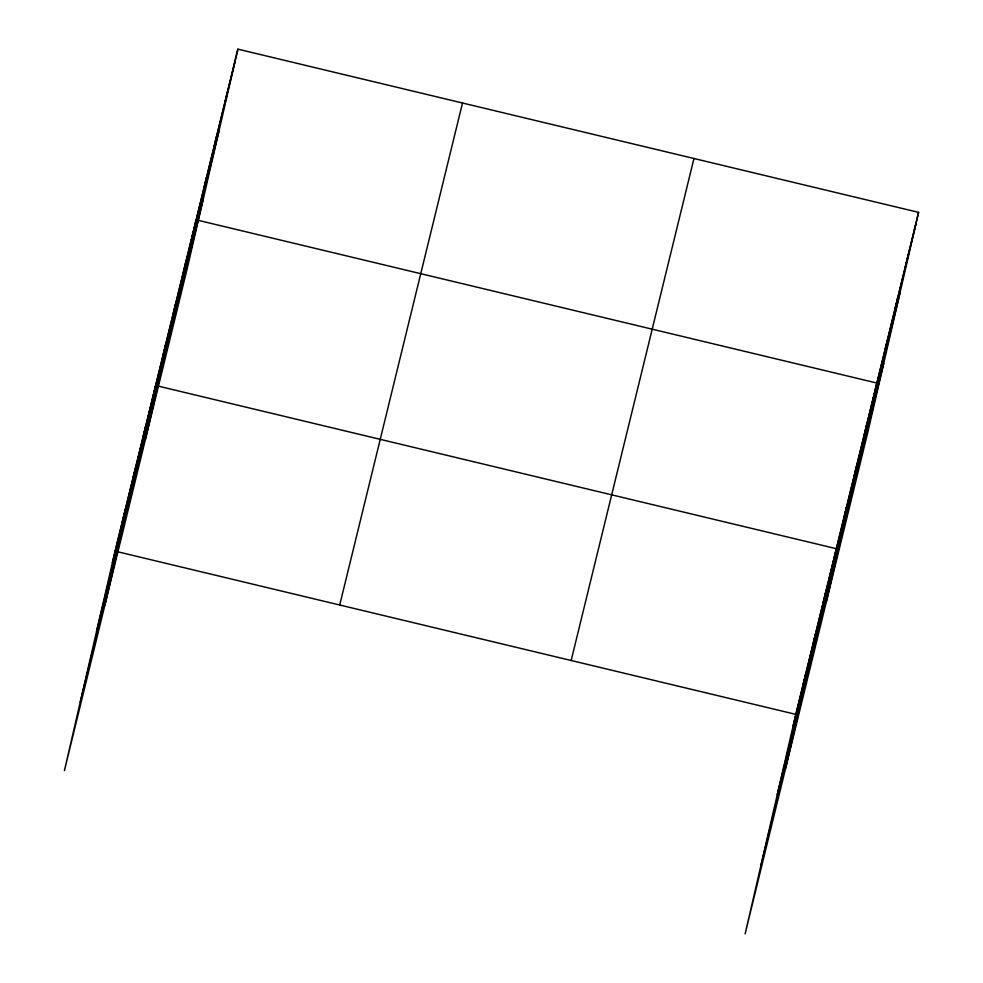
<?xml version="1.0" encoding="UTF-8"?>
<svg xmlns="http://www.w3.org/2000/svg" width="983" height="983" viewBox="0 0 983 983"><rect width="100%" height="100%" fill="white"/><g stroke="black" fill="none" stroke-linecap="round" stroke-linejoin="round"><path stroke-width="1.47" d="M122.506 521.445L125.21 509.735M132.644 480.036L135.347 468.313M142.768 438.615L145.472 426.905M104.935 604.975L155.609 385.483L836.324 548.698L785.65 768.19M163.031 355.785L165.734 344.075M173.155 314.376L175.871 302.653M183.293 272.967L185.996 261.245M145.447 439.327L196.121 219.823L876.836 383.038L826.162 602.53M203.862 188.871L206.565 177.161M214.294 146.209L216.997 134.487M224.738 103.534L227.442 91.824M237.874 49.15L187.2 268.642L64.411 770.635L115.085 551.144L237.874 49.15L918.589 212.365L867.915 431.856L745.126 933.85L795.8 714.358L918.589 212.365M803.222 684.66L805.925 672.937M813.359 643.251L816.062 631.528M823.484 601.829L826.187 590.107M843.746 518.999L846.449 507.277M853.871 477.591L856.586 465.868M864.008 436.169L866.711 424.459M884.577 352.086L887.28 340.364M895.009 309.424L897.712 297.702M905.454 266.749L908.157 255.027M112.381 562.866L235.17 60.872M96.543 631.43L219.344 129.437M80.237 702.071L203.026 200.077M339.713 605L462.514 103.006M571.16 660.49L693.961 158.496M793.097 726.068L915.886 224.075M777.258 794.645L900.059 292.651M760.953 865.286L883.742 363.292M118.034 551.856L795.8 714.358"/></g></svg>
